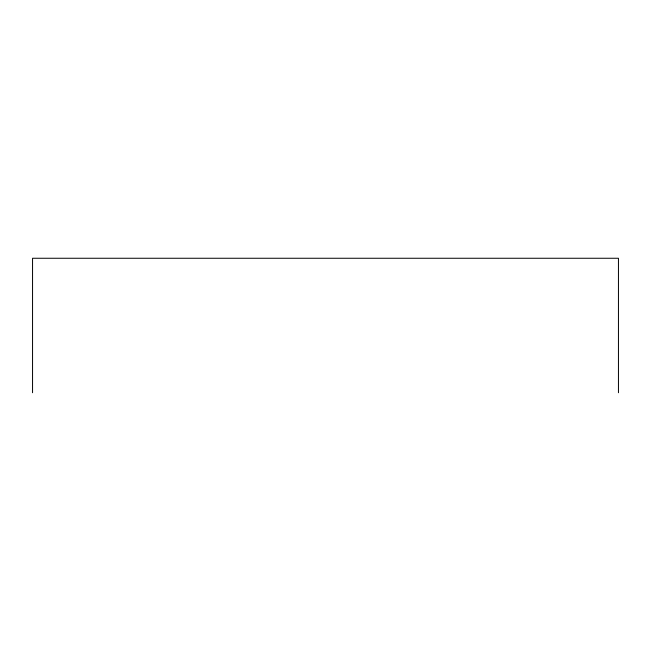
<?xml version="1.0" encoding="UTF-8"?>
<svg xmlns="http://www.w3.org/2000/svg" width="651" height="651" viewBox="0 0 651 651"><rect width="100%" height="100%" fill="white"/><g stroke="black" fill="none" stroke-linecap="round" stroke-linejoin="round"><path stroke-width="0.98" d="M618.45 392.74L618.45 258.26L32.55 258.26L32.55 392.74"/></g></svg>
